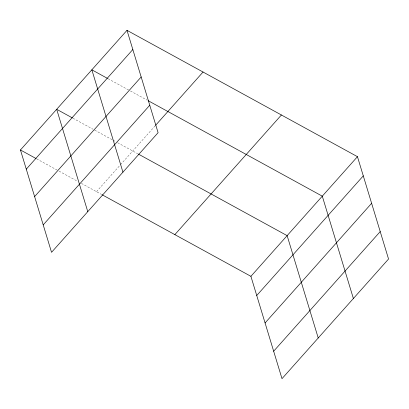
<?xml version="1.0" encoding="UTF-8"?>
<svg xmlns="http://www.w3.org/2000/svg" width="409" height="409" viewBox="0 0 409 409"><rect width="100%" height="100%" fill="white"/><g stroke="black" fill="none" stroke-linecap="round" stroke-linejoin="round"><path stroke-width="0.31" stroke-dasharray="2.04 1.53" d="M96.498 191.668L120.088 165.18M120.512 164.709L155.18 125.783M108.053 78.707L128.743 90.052M130.425 90.972L147.199 100.169M72.894 118.191L93.027 129.224M94.704 130.144L112.598 139.955M113.155 140.261L115.394 141.488M117.628 142.715L137.767 153.753M36.667 158.866L57.357 170.21M59.034 171.131L77.485 181.248M81.401 183.39L101.539 194.433"/><path stroke-width="0.61" d="M127 30.338L158.094 132.68L51.544 252.322L20.45 149.975L127 30.338L357.456 156.678L388.55 259.025L282 378.662L250.906 276.32L102.097 194.74M26.278 169.168L132.833 49.525M34.617 196.606L141.166 76.969M43.206 224.878L149.755 105.241M155.604 125.307L203.048 72.03M174.853 234.628L281.407 114.985M250.906 276.32L357.456 156.678M256.734 295.508L363.284 175.865M265.073 322.952L371.623 203.309M273.662 351.224L380.212 231.581M107.495 78.4L91.841 69.816L122.935 172.163M148.319 100.783L322.292 196.162L353.386 298.504M72.337 117.884L56.677 109.3L87.771 211.642M138.324 154.06L287.133 235.64L318.228 337.987M20.45 149.975L36.11 158.559"/></g></svg>
